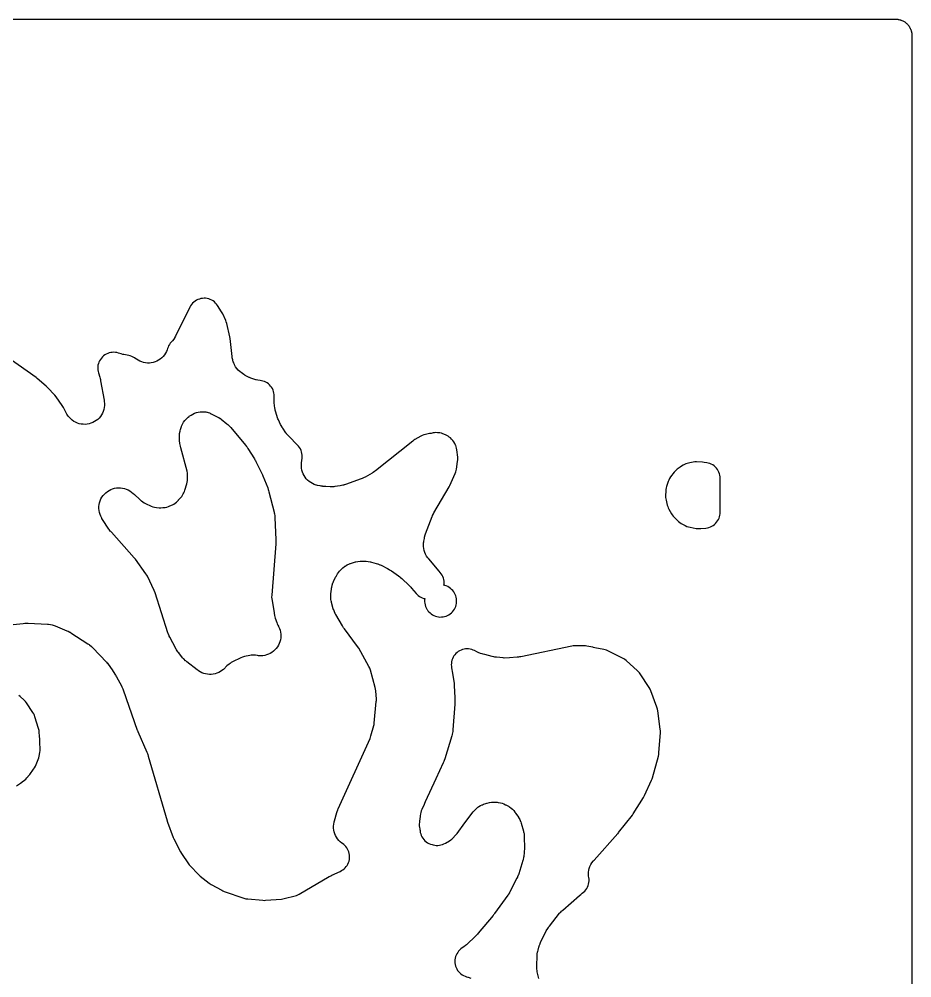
# Model space of a CAD drawing. Header units: millimetres. Extents: x 0 to 300, y 0 to 300.
# Drawn here: x 160.4 to 300.1, y 150 to 300.1 of the extents above; entities that cross this region are included whole.
import ezdxf

# ---------------------------------------------------------------- set-up
doc = ezdxf.new("R2010")
doc.units = ezdxf.units.MM
doc.layers.add('CUT', color=7, linetype='CONTINUOUS')

msp = doc.modelspace()

# ---------------------------------------------------------------- linework, layer by layer
at = {"layer": 'CUT'}
for points in [[(2.4114, 300.1485), (297.5886, 300.1485), (297.7814, 300.1391), (297.8958, 300.1333), (297.9051, 300.132), (297.9194, 300.1298), (297.9503, 300.1252), (298.0254, 300.1141), (298.1381, 300.0973), (298.2658, 300.0653), (298.3757, 300.0377), (298.4011, 300.0286), (298.4049, 300.0272), (298.448, 300.0118), (298.5003, 299.9931), (298.6063, 299.9551), (298.7267, 299.8981), (298.8277, 299.8503), (298.9428, 299.7813), (299.0378, 299.7243), (299.1466, 299.6436), (299.2345, 299.5783), (299.336, 299.4863), (299.416, 299.4138), (299.5093, 299.3109), (299.5805, 299.2322), (299.6647, 299.1186), (299.7264, 299.0354), (299.8008, 298.9112), (299.8523, 298.8253), (299.9151, 298.6924), (299.9163, 298.6899), (299.957, 298.6038), (299.9871, 298.5196), (299.9889, 298.5146), (299.9891, 298.5141), (300.0101, 298.4555), (300.0395, 298.3732), (300.0585, 298.2972), (300.0602, 298.2906), (300.0604, 298.2898), (300.0812, 298.2067), (300.099, 298.1356), (300.129, 297.9335), (300.135, 297.8932), (300.15, 297.5872), (300.15, 297.0119), (300.15, 2.4114)], [(159.4402, 205.351), (161.0194, 205.5113), (161.2919, 205.5289), (161.4771, 205.5341), (161.7367, 205.532), (161.7419, 205.5318), (161.7447, 205.5318), (161.7584, 205.5313), (161.7843, 205.5304), (164.7982, 205.396), (164.9617, 205.3851), (164.9909, 205.3825), (165.2895, 205.3429), (165.5577, 205.2831), (165.8448, 205.1921), (165.8724, 205.182), (166.025, 205.1224), (167.8589, 204.3597), (168.0089, 204.2934), (168.0355, 204.281), (168.3262, 204.129), (168.3516, 204.1143), (168.4917, 204.0289), (171.155, 202.325), (171.3416, 202.1975), (171.3741, 202.1739), (171.7225, 201.8865), (171.752, 201.859), (171.9126, 201.7001), (174.0774, 199.4248), (174.1884, 199.3029), (174.2078, 199.2806), (174.3319, 199.1248), (174.945, 198.2281), (175.3865, 197.5608), (175.4782, 197.4152), (175.5382, 197.3148), (175.623, 197.1651), (176.4047, 195.7094), (176.4718, 195.5785), (176.4833, 195.5549), (176.6017, 195.2858), (176.6113, 195.2612), (176.6625, 195.1234), (178.879, 188.7758), (178.8918, 188.7399), (178.8942, 188.7334), (178.9543, 188.5844), (180.3768, 185.3599), (180.4698, 185.1286), (180.5278, 184.9691), (180.6054, 184.7316), (183.5499, 174.5801), (183.5607, 174.5441), (183.5627, 174.5375), (183.6137, 174.3879), (184.513, 172.003), (184.6209, 171.7576), (185.6324, 169.7556), (185.8007, 169.4709), (186.9046, 167.858), (187.0222, 167.6998), (187.152, 167.5514), (188.4701, 166.1589), (188.6028, 166.0287), (188.7448, 165.9088), (190.1301, 164.8245), (190.2944, 164.7062), (190.4678, 164.6017), (192.0967, 163.7073), (192.2888, 163.6124), (192.4882, 163.5342), (195.5733, 162.4752), (195.8674, 162.3939), (196.1692, 162.3491), (198.5521, 162.1426), (198.759, 162.1333), (198.9659, 162.1411), (201.4459, 162.3382), (201.6612, 162.3648), (201.8734, 162.4099), (203.5793, 162.8509), (203.7984, 162.9183), (204.0104, 163.0056), (204.2134, 163.1119), (208.9043, 165.8485), (209.0696, 165.9394), (209.1833, 165.9983), (209.353, 166.0808), (210.6615, 166.677), (210.8762, 166.7876), (211.0793, 166.9185), (211.2688, 167.0684), (211.4429, 167.2359), (211.6001, 167.4194), (211.7388, 167.6172), (211.8578, 167.8274), (211.9559, 168.0482), (212.0322, 168.2774), (212.0861, 168.5129), (212.117, 168.7525), (212.1246, 168.994), (212.1089, 169.2351), (212.07, 169.4735), (212.0082, 169.7071), (211.9242, 169.9336), (211.8187, 170.1509), (211.6927, 170.3571), (211.5475, 170.5501), (211.3842, 170.7282), (211.2046, 170.8898), (211.0101, 171.0332), (210.8887, 171.114), (210.6524, 171.3068), (210.4358, 171.5215), (210.2411, 171.7562), (210.0701, 172.0087), (209.9243, 172.2765), (209.8051, 172.5572), (209.7137, 172.8482), (209.6508, 173.1466), (209.6172, 173.4497), (209.6131, 173.7546), (209.6385, 174.0585), (209.6986, 174.3873), (209.7059, 174.419), (209.7515, 174.5951), (210.128, 175.9164), (210.1686, 176.0497), (210.1764, 176.0734), (210.2724, 176.335), (210.2819, 176.3581), (210.3371, 176.486), (215.3318, 187.4872), (215.4095, 187.6792), (215.4711, 187.8769), (215.9043, 189.5022), (215.9484, 189.6998), (215.9765, 189.9004), (216.3076, 193.2551), (216.3194, 193.4617), (216.314, 193.6686), (216.2275, 194.9536), (216.197, 195.2092), (216.1404, 195.4603), (215.372, 198.2024), (215.2764, 198.4797), (215.149, 198.744), (213.5515, 201.6131), (213.3725, 201.8899), (211.3097, 204.6605), (211.194, 204.8249), (211.1185, 204.9386), (211.0118, 205.1089), (209.9659, 206.8825), (209.8836, 207.0295), (209.8695, 207.0562), (209.7367, 207.336), (209.6296, 207.6266), (209.6205, 207.6553), (209.573, 207.8169), (209.3058, 208.8085), (209.2647, 208.9765), (209.2581, 209.0066), (209.204, 209.3198), (209.1812, 209.6088), (209.1854, 209.9266), (209.1873, 209.9574), (209.2015, 210.1297), (209.2826, 210.8941), (209.3102, 211.1), (209.3162, 211.1366), (209.3982, 211.5095), (209.521, 211.8711), (209.5348, 211.9055), (209.6177, 212.096), (209.8761, 212.6474), (209.9765, 212.846), (209.9954, 212.8808), (210.2304, 213.2582), (210.2532, 213.2905), (210.3871, 213.4681), (210.5589, 213.6825), (210.7034, 213.8522), (210.73, 213.8816), (211.0477, 214.1937), (211.0776, 214.2198), (211.2479, 214.3594), (211.3835, 214.4593), (211.4086, 214.4769), (211.5867, 214.59), (211.6974, 214.6532), (211.7134, 214.6623), (211.7443, 214.6799), (211.7757, 214.6978), (211.8375, 214.7295), (211.9884, 214.8007), (212.2249, 214.8958), (212.2539, 214.906), (212.4173, 214.959), (212.8957, 215.1022), (213.0719, 215.1503), (213.1036, 215.1581), (213.4329, 215.2226), (213.7669, 215.2548), (213.7995, 215.2563), (213.982, 215.2605), (214.5388, 215.2597), (214.7073, 215.2557), (214.7374, 215.2543), (215.046, 215.2261), (215.3509, 215.1702), (215.3802, 215.1635), (215.5436, 215.122), (216.3058, 214.9101), (216.4862, 214.8551), (216.5182, 214.8444), (216.8696, 214.7074), (216.9003, 214.6936), (217.0704, 214.612), (218.0649, 214.1039), (218.3046, 213.9702), (218.4637, 213.8736), (218.6929, 213.7227), (219.7557, 212.9659), (219.9628, 212.8073), (220.0994, 212.6949), (220.295, 212.5223), (221.4496, 211.4295), (221.5929, 211.2863), (221.6876, 211.1865), (221.823, 211.0357), (222.5202, 210.216), (222.6881, 210.0371), (222.8728, 209.8756), (223.0724, 209.7329), (223.285, 209.6105), (223.5086, 209.5095), (223.741, 209.431), (223.8937, 209.3956), (223.8702, 209.1511), (223.8711, 208.9023), (223.8967, 208.6548), (223.9469, 208.4111), (224.0209, 208.1736), (224.1183, 207.9447), (224.2379, 207.7265), (224.2534, 207.7012), (224.3914, 207.4996), (224.5483, 207.3125), (224.7227, 207.1416), (224.913, 206.9885), (225.1172, 206.8547), (225.3336, 206.7415), (225.56, 206.6499), (225.7942, 206.5809), (226.0341, 206.535), (226.2773, 206.5128), (226.5215, 206.5144), (226.7644, 206.5398), (227.0036, 206.5888), (227.2369, 206.6609), (227.4621, 206.7554), (227.677, 206.8714), (227.8795, 207.0078), (228.0678, 207.1634), (228.2399, 207.3366), (228.3944, 207.5257), (228.5297, 207.729), (228.6445, 207.9446), (228.7377, 208.1703), (228.8084, 208.404), (228.856, 208.6435), (228.88, 208.8865), (228.8802, 209.1307), (228.8566, 209.3738), (228.8094, 209.6134), (228.8082, 209.6179), (228.7436, 209.8354), (228.6595, 210.0461), (228.5566, 210.2483), (228.4359, 210.4404), (228.4214, 210.4613), (228.2696, 210.6583), (228.0989, 210.8393), (227.9111, 211.0025), (227.708, 211.1462), (227.4916, 211.2689), (227.2641, 211.3696), (227.0277, 211.4472), (226.8958, 211.4763), (226.9164, 211.6345), (226.9242, 211.8797), (226.9078, 212.1245), (226.8675, 212.3666), (226.8037, 212.6035), (226.717, 212.833), (226.6082, 213.0529), (226.4784, 213.261), (226.3245, 213.4829), (226.1657, 213.688), (224.5055, 215.6177), (224.388, 215.7614), (224.3676, 215.7876), (224.1718, 216.0669), (224.0192, 216.3381), (223.8942, 216.6231), (223.7979, 216.9191), (223.7314, 217.2231), (223.6952, 217.5322), (223.6898, 217.8434), (223.7176, 218.1833), (223.7219, 218.2162), (223.7508, 218.3996), (223.8296, 218.8312), (223.8642, 218.9993), (223.8711, 219.0292), (223.9633, 219.3596), (223.9729, 219.3888), (224.0303, 219.5505), (225.0495, 222.2288), (225.1059, 222.3684), (225.1165, 222.3933), (225.2458, 222.6652), (225.2584, 222.689), (225.3311, 222.8209), (227.7004, 226.9181), (227.8122, 227.1353), (228.6663, 229.0147), (228.7534, 229.233), (228.8196, 229.4586), (228.8643, 229.6894), (229.0388, 230.8901), (229.0606, 231.1052), (229.0637, 231.3214), (229.0482, 231.5371), (228.9118, 232.7153), (228.8754, 232.9399), (228.8187, 233.1602), (228.7423, 233.3744), (228.7145, 233.4424), (228.5938, 233.6957), (228.4455, 233.934), (228.2715, 234.1541), (228.07, 234.3814), (227.9061, 234.5497), (227.7271, 234.7019), (227.5346, 234.8365), (227.3304, 234.9526), (227.1161, 235.0489), (226.7279, 235.202), (226.4901, 235.2822), (226.2456, 235.3381), (225.9966, 235.3693), (225.8673, 235.3789), (225.6405, 235.3855), (225.4139, 235.3715), (225.1896, 235.3369), (224.8779, 235.2744), (224.6535, 235.244), (224.4206, 235.2011), (224.1973, 235.1377), (224.0126, 235.1006), (223.7545, 235.0343), (223.5049, 234.9409), (223.2666, 234.8215), (222.3413, 234.294), (222.1768, 234.1916), (222.0207, 234.0767), (216.1821, 229.4211), (216.0664, 229.3325), (216.0453, 229.317), (215.8038, 229.1533), (215.7816, 229.1395), (215.6562, 229.0649), (214.5519, 228.4362), (214.4108, 228.3598), (214.3853, 228.3467), (214.0941, 228.2125), (214.0676, 228.2016), (213.9179, 228.1439), (211.465, 227.2583), (211.2773, 227.1961), (211.2435, 227.1859), (211.0692, 227.143), (210.63, 227.0531), (210.6299, 227.053), (209.8078, 226.9409), (209.6434, 226.9222), (209.6139, 226.9195), (209.2835, 226.9039), (209.2539, 226.9038), (209.0885, 226.9069), (208.4267, 226.934), (208.1356, 226.9595), (207.9221, 226.9782), (207.8791, 226.982), (207.747, 226.9935), (207.7059, 226.999), (207.6762, 227.0042), (207.511, 227.0374), (207.1218, 227.1247), (206.9438, 227.1692), (206.9122, 227.178), (206.5919, 227.2836), (206.3104, 227.4081), (206.0426, 227.5594), (205.7907, 227.7363), (205.5574, 227.9368), (205.3448, 228.1593), (205.1549, 228.4014), (204.9896, 228.661), (204.8505, 228.9354), (204.7389, 229.2222), (204.6558, 229.5184), (204.6021, 229.8214), (204.5782, 230.1282), (204.585, 230.4654), (204.5873, 230.4981), (204.6045, 230.6808), (204.6881, 231.3853), (204.7051, 231.6345), (204.6971, 231.8842), (204.6643, 232.1318), (204.6069, 232.3749), (204.5256, 232.6111), (204.4211, 232.838), (204.2945, 233.0533), (204.147, 233.2549), (203.9801, 233.4408), (202.6041, 234.8276), (202.4913, 234.9464), (202.4715, 234.9681), (202.262, 235.2199), (202.2443, 235.2432), (202.1479, 235.3757), (201.654, 236.0874), (201.5712, 236.2119), (201.5568, 236.2345), (201.4064, 236.493), (201.3938, 236.5167), (201.3265, 236.6503), (200.9669, 237.4), (200.9004, 237.5468), (200.889, 237.5733), (200.7752, 237.8747), (200.7661, 237.9021), (200.719, 238.0563), (200.5229, 238.7508), (200.4785, 238.9236), (200.4713, 238.9547), (200.4074, 239.3056), (200.4032, 239.3372), (200.3839, 239.5145), (200.3272, 240.1807), (200.3163, 240.359), (200.3151, 240.3909), (200.3188, 240.7479), (200.3206, 240.7798), (200.3279, 240.8688), (200.336, 241.1124), (200.3203, 241.3556), (200.281, 241.5962), (200.2184, 241.8317), (200.1332, 242.0601), (200.0262, 242.2791), (199.8984, 242.4866), (199.751, 242.6807), (199.5853, 242.8595), (199.4031, 243.0213), (199.2059, 243.1646), (198.9958, 243.288), (198.7746, 243.3904), (198.5445, 243.4707), (198.3077, 243.5283), (198.1343, 243.5529), (198.1345, 243.5538), (197.776, 243.603), (197.4775, 243.6715), (197.4488, 243.6794), (197.2892, 243.7274), (196.6368, 243.9395), (196.449, 244.0061), (196.4158, 244.0189), (196.0815, 244.1685), (195.7649, 244.3526), (195.7352, 244.3721), (195.5715, 244.4857), (195.1534, 244.7926), (194.9953, 244.9153), (194.9677, 244.938), (194.6961, 245.1859), (194.4739, 245.4372), (194.2797, 245.7108), (194.1, 246.0316), (194.0843, 246.0636), (194.0007, 246.2455), (193.9982, 246.2515), (193.9303, 246.4216), (193.919, 246.4523), (193.8175, 246.7734), (193.7479, 247.1028), (193.7427, 247.1351), (193.718, 247.3166), (193.4054, 250.1305), (193.3573, 250.4138), (192.8801, 252.4924), (192.8158, 252.7217), (192.7299, 252.9439), (192.272, 253.9796), (192.1841, 254.1587), (192.0822, 254.3303), (191.4538, 255.298), (191.3069, 255.5011), (191.1405, 255.6884), (190.9562, 255.8581), (190.7558, 256.0085), (190.5414, 256.1381), (190.315, 256.2456), (190.0791, 256.3299), (189.8358, 256.3902), (189.5878, 256.4258), (189.3375, 256.4364), (189.0873, 256.4218), (188.8399, 256.3824), (188.5977, 256.3183), (188.363, 256.2303), (188.1384, 256.1193), (187.926, 255.9863), (187.728, 255.8328), (187.5464, 255.6602), (187.3829, 255.4703), (187.2393, 255.265), (187.1169, 255.0463), (184.8607, 250.4923), (184.7746, 250.3289), (184.7586, 250.3001), (184.5787, 250.0123), (184.3896, 249.7672), (184.1898, 249.5551), (184.0413, 249.3822), (183.9091, 249.1966), (183.7944, 248.9996), (183.6981, 248.7931), (183.621, 248.5787), (183.5588, 248.3772), (183.4401, 248.091), (183.2958, 247.8208), (183.1258, 247.5659), (182.9319, 247.3288), (182.7158, 247.1116), (182.4796, 246.9165), (182.2255, 246.7453), (181.956, 246.5997), (181.6736, 246.481), (181.381, 246.3903), (181.0809, 246.3285), (180.7763, 246.2962), (180.47, 246.2936), (180.1648, 246.321), (179.8638, 246.3778), (179.5697, 246.4637), (179.2854, 246.5778), (179.0136, 246.719), (178.7567, 246.886), (178.6689, 246.9561), (178.4657, 247.1024), (178.2489, 247.2276), (178.0206, 247.3305), (177.7832, 247.41), (177.5391, 247.4654), (177.024, 247.5554), (176.7722, 247.6084), (176.6027, 247.6501), (176.3552, 247.7202), (175.9448, 247.8518), (175.7054, 247.9157), (175.4608, 247.9555), (175.2135, 247.971), (174.9659, 247.9618), (174.7204, 247.9283), (174.4795, 247.8706), (174.2454, 247.7893), (174.0206, 247.6852), (173.8071, 247.5594), (173.6071, 247.4131), (173.4226, 247.2477), (173.2554, 247.0649), (173.1071, 246.8664), (172.9792, 246.6542), (172.8729, 246.4304), (172.7893, 246.1972), (172.7292, 245.9568), (172.6931, 245.7116), (172.6816, 245.4641), (172.6945, 245.2167), (172.7319, 244.9718), (172.7934, 244.7318), (173.0003, 244.0635), (173.0603, 243.8468), (173.0966, 243.6986), (173.1436, 243.4787), (173.6893, 240.485), (173.7178, 240.3033), (173.7221, 240.2707), (173.7499, 239.9338), (173.745, 239.6255), (173.7099, 239.3191), (173.645, 239.0176), (173.5508, 238.7239), (173.4283, 238.4408), (173.2787, 238.1711), (173.1034, 237.9174), (172.9041, 237.682), (172.6827, 237.4673), (172.4413, 237.2754), (172.1823, 237.108), (171.9082, 236.9667), (171.6215, 236.853), (171.325, 236.768), (171.0217, 236.7123), (170.7143, 236.6867), (170.406, 236.6913), (170.0995, 236.7261), (169.7979, 236.7907), (169.5042, 236.8845), (169.221, 237.0067), (168.9511, 237.156), (168.6972, 237.3311), (168.4617, 237.5301), (168.2467, 237.7513), (168.0545, 237.9925), (167.8707, 238.2762), (167.8542, 238.3047), (167.7658, 238.466), (167.3138, 239.3414), (167.1364, 239.6338), (166.1856, 240.9839), (165.9777, 241.241), (164.845, 242.4668), (164.6341, 242.6698), (163.2198, 243.8798), (163.0489, 244.0136), (158.8423, 247.0223)], [(241.7324, 149.875), (241.5071, 150.9217), (241.4772, 151.0762), (241.4724, 151.104), (241.4354, 151.3909), (241.4227, 151.6799), (241.4226, 151.7081), (241.4255, 151.8654), (241.4883, 153.4432), (241.5021, 153.6485), (241.5055, 153.685), (241.5667, 154.0915), (241.5742, 154.1275), (241.6214, 154.3277), (241.742, 154.7824), (241.7945, 154.9621), (241.8046, 154.994), (241.9362, 155.3445), (241.9495, 155.3752), (242.0282, 155.5451), (242.9196, 157.3489), (243.0148, 157.5291), (243.0327, 157.5608), (243.2517, 157.9043), (243.2729, 157.9338), (243.3962, 158.0962), (245.0074, 160.1034), (245.1127, 160.2288), (245.132, 160.2508), (245.3583, 160.4872), (245.3795, 160.5074), (245.5002, 160.618), (248.1041, 162.9006), (248.3145, 163.0719), (248.4613, 163.1829), (248.5497, 163.2449), (248.7518, 163.4026), (248.9368, 163.5802), (249.1025, 163.7757), (249.2474, 163.9873), (249.3699, 164.2125), (249.4686, 164.4491), (249.5426, 164.6946), (249.591, 164.9463), (249.6134, 165.2017), (249.6096, 165.4581), (249.5795, 165.7127), (249.5473, 165.9011), (249.5257, 166.2152), (249.5356, 166.5299), (249.5769, 166.842), (249.6492, 167.1485), (249.7518, 167.4461), (249.8836, 167.7321), (250.0434, 168.0034), (250.2474, 168.2817), (250.2686, 168.3078), (250.3906, 168.4505), (254.124, 172.6007), (254.1458, 172.6253), (254.1497, 172.6298), (254.238, 172.7363), (256.3949, 175.4922), (256.5463, 175.7083), (258.1421, 178.2623), (258.2896, 178.5345), (259.4119, 180.9524), (259.4921, 181.1462), (259.5558, 181.346), (260.481, 184.732), (260.5341, 184.9725), (260.5633, 185.217), (260.7867, 188.4198), (260.7915, 188.6726), (260.7707, 188.9245), (260.3836, 191.8245), (260.3302, 192.1031), (260.2456, 192.3738), (259.2724, 194.9614), (259.1614, 195.2135), (259.0233, 195.4518), (257.6228, 197.5883), (257.4991, 197.7606), (257.3613, 197.9218), (257.2103, 198.0707), (255.4086, 199.7026), (255.2311, 199.849), (255.0409, 199.9785), (254.8397, 200.09), (252.5544, 201.2216), (252.349, 201.3121), (252.1362, 201.3837), (251.9179, 201.4361), (250.527, 201.704), (250.3051, 201.7533), (250.2119, 201.7647), (249.2769, 201.9448), (249.0426, 201.9786), (248.8062, 201.99), (247.4004, 201.9912), (247.1458, 201.9784), (246.8938, 201.9398), (238.937, 200.3007), (238.7199, 200.2626), (238.5718, 200.2411), (238.3528, 200.2158), (237.1393, 200.1117), (236.3064, 200.0867), (236.1431, 200.0999), (235.1314, 200.2058), (234.8754, 200.2415), (234.7026, 200.2717), (234.4497, 200.325), (233.2773, 200.6146), (233.0377, 200.6823), (232.8767, 200.7336), (232.6422, 200.8171), (232.236, 200.977), (232.064, 201.0497), (232.0336, 201.0634), (231.6877, 201.2411), (231.4668, 201.3414), (231.2372, 201.4198), (231.0011, 201.4755), (230.7607, 201.5081), (230.5183, 201.5173), (230.2761, 201.5029), (230.0365, 201.4651), (229.8016, 201.4043), (229.5738, 201.321), (229.3551, 201.2159), (229.1476, 201.0902), (228.9533, 200.945), (228.7739, 200.7816), (228.6113, 200.6016), (228.4668, 200.4067), (228.342, 200.1987), (228.2378, 199.9796), (228.1554, 199.7514), (228.0956, 199.5163), (228.0587, 199.2765), (228.0453, 199.0343), (228.0555, 198.7919), (228.0891, 198.5516), (228.2493, 197.7067), (228.4967, 196.1054), (228.5098, 195.9971), (228.5734, 194.5873), (228.5843, 194.0917), (228.5866, 193.9916), (228.5933, 193.6855), (228.612, 192.842), (228.3111, 188.8251), (228.2895, 188.6156), (228.2846, 188.5784), (228.2062, 188.1646), (228.1972, 188.1282), (228.1407, 187.9253), (227.0142, 184.277), (226.9352, 184.0479), (226.8767, 183.8943), (226.7831, 183.6707), (225.639, 181.168), (223.9511, 177.5405), (223.8637, 177.3274), (223.7931, 177.1301), (223.4419, 176.3618), (223.3531, 176.1399), (223.2858, 175.9106), (223.2407, 175.6758), (223.1944, 175.3517), (223.1562, 175.2078), (223.1163, 174.957), (223.0658, 174.4875), (223.0624, 174.4265), (223.0535, 174.3644), (223.0294, 174.0832), (223.0372, 173.8012), (223.0767, 173.5218), (223.1124, 173.343), (223.1444, 173.1589), (223.1493, 173.1259), (223.1579, 173.0381), (223.1956, 172.7858), (223.2588, 172.5387), (223.3468, 172.2993), (223.4588, 172.0701), (223.5936, 171.8536), (223.7497, 171.6519), (223.9256, 171.4671), (224.1194, 171.3013), (224.3291, 171.156), (224.5525, 171.0329), (224.7872, 170.9331), (225.0309, 170.8578), (225.2142, 170.8113), (225.4555, 170.7626), (225.7004, 170.7378), (225.9466, 170.7372), (226.1917, 170.7609), (226.4332, 170.8085), (226.6689, 170.8797), (226.8965, 170.9737), (227.1136, 171.0896), (227.7682, 171.4816), (227.9476, 171.5998), (228.1161, 171.7329), (228.2727, 171.88), (228.715, 172.333), (228.9489, 172.6104), (230.1436, 174.2554), (231.4496, 175.9891), (232.1715, 176.6785), (232.1997, 176.704), (232.3591, 176.8198), (232.6111, 176.9692), (232.9014, 177.1065), (232.9302, 177.1185), (233.0929, 177.182), (233.4276, 177.3037), (233.6191, 177.3675), (233.6536, 177.378), (234.0138, 177.4665), (234.3492, 177.5115), (234.7201, 177.521), (234.7561, 177.52), (234.9577, 177.5089), (235.2346, 177.4861), (235.4, 177.4688), (235.4295, 177.465), (235.7308, 177.4131), (236.0004, 177.3415), (236.2627, 177.2463), (236.5397, 177.1169), (236.5661, 177.1031), (236.7117, 177.0229), (236.9859, 176.8639), (237.1284, 176.7769), (237.1535, 176.7608), (237.4041, 176.5839), (237.6175, 176.4028), (237.814, 176.2034), (238.0091, 175.9667), (238.027, 175.9428), (238.1243, 175.8072), (238.4552, 175.3237), (238.564, 175.1551), (238.5826, 175.1245), (238.7571, 174.7997), (238.896, 174.4582), (238.9077, 174.4243), (238.968, 174.233), (239.3303, 172.9686), (239.3709, 172.8144), (239.3776, 172.7867), (239.4341, 172.499), (239.4659, 172.2077), (239.4678, 172.1792), (239.475, 172.0199), (239.5146, 170.3624), (239.4697, 169.6168), (239.3893, 169.0184), (239.3651, 168.8635), (239.3602, 168.8359), (239.2927, 168.5298), (239.2855, 168.5027), (239.2422, 168.352), (238.6011, 166.2858), (238.5489, 166.1297), (238.5389, 166.102), (238.4142, 165.7974), (238.4018, 165.7707), (238.3295, 165.6228), (237.2157, 163.4648), (237.15, 163.343), (237.1378, 163.3214), (236.9932, 163.0857), (236.9795, 163.0651), (236.9008, 162.9514), (234.8191, 160.0602), (234.7357, 159.9487), (234.6775, 159.874), (234.59, 159.7656), (232.266, 156.9971), (232.1293, 156.843), (232.0336, 156.7409), (231.8885, 156.5945), (230.4083, 155.1804), (230.2753, 155.0593), (230.251, 155.0382), (229.991, 154.8337), (229.7564, 154.6831), (229.5533, 154.5379), (229.3656, 154.3732), (229.1954, 154.1906), (229.0442, 153.9919), (228.9135, 153.7791), (228.8048, 153.5543), (228.719, 153.3198), (228.657, 153.078), (228.6195, 152.8311), (228.6068, 152.5818), (228.619, 152.3324), (228.656, 152.0854), (228.7175, 151.8434), (228.8028, 151.6088), (228.9111, 151.3838), (229.0413, 151.1707), (229.1921, 150.9717), (229.362, 150.7888), (229.5493, 150.6236), (229.7521, 150.478), (229.9684, 150.3534), (230.1961, 150.2509), (230.4329, 150.1717), (230.4378, 150.1703), (230.6479, 150.1048), (230.685, 150.0921), (231.0917, 149.9247)], [(159.9908, 180.0568), (160.5859, 180.4977), (160.6109, 180.5124), (160.786, 180.6375), (160.8612, 180.7016), (161.2171, 180.9652), (161.4216, 181.1343), (161.607, 181.324), (161.7713, 181.5323), (161.805, 181.5801), (161.8865, 181.6633), (162.0335, 181.8445), (162.6429, 182.6718), (162.8002, 182.9134), (162.9287, 183.1715), (163.3633, 184.1879), (163.4576, 184.447), (163.5228, 184.7149), (163.6295, 185.2899), (163.666, 185.582), (163.668, 185.8764), (163.6183, 186.828), (163.634, 187.1757), (163.6297, 187.4742), (163.5898, 187.7701), (163.5616, 187.9138), (163.5343, 188.4373), (163.4998, 188.7401), (163.4288, 189.0365), (162.8652, 190.8838), (162.7794, 191.1213), (162.6701, 191.349), (162.5384, 191.5645), (161.5185, 193.0574), (161.3553, 193.2707), (161.1702, 193.4652), (160.5204, 194.0786), (160.341, 194.2326)]]:
    msp.add_lwpolyline(points, dxfattribs=at)
for points in [[(174.4591, 226.3381), (174.7366, 226.479), (175.0266, 226.5918), (175.3264, 226.6753), (175.633, 226.7289), (175.9434, 226.7518), (176.2545, 226.744), (176.5633, 226.7054), (176.8668, 226.6365), (177.162, 226.5379), (177.446, 226.4107), (177.716, 226.256), (177.9938, 226.058), (178.0198, 226.0374), (178.1626, 225.9188), (178.4354, 225.6803), (179.2568, 224.9336), (179.4349, 224.7861), (179.5429, 224.7124), (179.5621, 224.6956), (179.75, 224.5466), (179.9514, 224.4163), (180.1643, 224.306), (181.0716, 223.8894), (181.3311, 223.7874), (181.6002, 223.7149), (181.8758, 223.6729), (182.3121, 223.631), (182.587, 223.6198), (182.8615, 223.6389), (183.2435, 223.6867), (183.4986, 223.7322), (183.7475, 223.8038), (183.9878, 223.9008), (184.4084, 224.0965), (184.6169, 224.2058), (184.8143, 224.3342), (184.9987, 224.4805), (185.1684, 224.6436), (185.3221, 224.822), (185.3535, 224.862), (185.5651, 225.0729), (185.7151, 225.2363), (185.8501, 225.4124), (185.9689, 225.5998), (186.0706, 225.7969), (186.0707, 225.7971), (186.1787, 225.9819), (186.2745, 226.1861), (186.3515, 226.3981), (186.6505, 227.3537), (186.7164, 227.612), (186.7544, 227.8758), (186.7642, 228.1422), (186.7537, 228.7626), (186.7303, 229.0643), (186.6707, 229.361), (185.6983, 233.0303), (185.6408, 233.2822), (185.6076, 233.4543), (185.5676, 233.7096), (185.5157, 234.1354), (185.4692, 234.8603), (185.4684, 234.9207), (185.501, 235.2601), (185.5769, 235.6261), (185.5862, 235.6612), (185.6435, 235.8564), (185.7453, 236.171), (185.8113, 236.3579), (185.8239, 236.3909), (185.972, 236.7237), (186.1383, 237.0113), (186.3341, 237.2797), (186.5785, 237.5497), (186.6036, 237.5747), (186.7479, 237.7106), (186.8601, 237.8109), (187.0005, 237.9303), (187.0261, 237.951), (187.2995, 238.1507), (187.5656, 238.3076), (187.8458, 238.4376), (188.1444, 238.542), (188.4315, 238.6127), (188.7219, 238.6564), (189.0001, 238.6728), (189.2814, 238.6642), (189.5877, 238.6272), (189.6173, 238.6223), (189.7822, 238.5911), (189.8069, 238.5858), (189.982, 238.5441), (190.0131, 238.5359), (190.2156, 238.472), (190.2508, 238.4585), (190.2827, 238.4443), (190.4593, 238.36), (191.4978, 237.8308), (191.6476, 237.7501), (191.6654, 237.74), (191.879, 237.5983), (191.9029, 237.5809), (192.034, 237.4809), (192.9263, 236.7688), (193.0723, 236.6461), (193.0978, 236.6236), (193.37, 236.3569), (193.3931, 236.3318), (193.5187, 236.1884), (195.8085, 233.4359), (195.9613, 233.2392), (196.0606, 233.1023), (196.2001, 232.8959), (197.2173, 231.2768), (197.3112, 231.119), (197.3723, 231.0102), (197.4583, 230.848), (198.3748, 229.0121), (198.4447, 228.8641), (198.49, 228.7626), (198.5534, 228.6116), (199.2993, 226.7207), (199.3818, 226.4898), (199.4326, 226.3314), (199.4997, 226.0957), (200.2933, 222.9211), (200.3346, 222.7363), (200.3411, 222.7031), (200.3954, 222.3285), (200.3986, 222.2948), (200.4115, 222.1059), (200.5622, 218.598), (200.5651, 218.3724), (200.5624, 218.2192), (200.5518, 217.9939), (199.9257, 209.9225), (199.9202, 209.6278), (199.9495, 209.3345), (200.2897, 207.2068), (200.2986, 207.143), (200.3027, 207.1257), (200.3589, 206.7737), (200.4046, 206.5526), (200.4701, 206.3364), (200.7146, 205.6436), (200.8002, 205.4322), (200.8901, 205.2579), (200.8895, 205.2575), (200.9909, 205.0709), (201.0057, 205.0419), (201.1436, 204.737), (201.2418, 204.448), (201.3115, 204.1508), (201.3521, 203.8483), (201.3632, 203.5432), (201.3446, 203.2385), (201.2966, 202.937), (201.2196, 202.6416), (201.1143, 202.3551), (200.9817, 202.0801), (200.8231, 201.8193), (200.64, 201.5751), (200.434, 201.3498), (200.2072, 201.1455), (199.9616, 200.9642), (199.6996, 200.8075), (199.4236, 200.677), (199.1363, 200.5738), (198.8404, 200.499), (198.5385, 200.4533), (198.2337, 200.437), (197.8994, 200.4516), (197.867, 200.4546), (197.6862, 200.4758), (197.3719, 200.5203), (197.1517, 200.5417), (196.9304, 200.5435), (196.7098, 200.5257), (196.4916, 200.4884), (195.6612, 200.3085), (195.3744, 200.2282), (195.0992, 200.1144), (193.7768, 199.4728), (193.5887, 199.3713), (193.4099, 199.2542), (193.2417, 199.1222), (192.9152, 198.8425), (192.7148, 198.6506), (192.6338, 198.5638), (192.6243, 198.5536), (192.5879, 198.5142), (192.3819, 198.3128), (192.1445, 198.1197), (191.8933, 197.9526), (191.6272, 197.8103), (191.3488, 197.6942), (191.0604, 197.6054), (190.7649, 197.5445), (190.465, 197.5123), (190.1633, 197.5089), (189.8627, 197.5345), (189.5659, 197.5887), (189.2756, 197.6712), (188.9947, 197.7811), (188.7255, 197.9174), (188.4461, 198.0943), (188.4198, 198.1128), (188.2752, 198.2198), (186.6297, 199.4986), (186.4697, 199.6302), (186.4418, 199.6545), (186.1448, 199.9432), (186.1197, 199.9704), (185.9836, 200.1266), (185.3661, 200.8763), (185.2469, 201.0289), (185.2263, 201.0567), (185.0122, 201.3793), (184.9946, 201.4091), (184.9004, 201.5783), (183.9585, 203.3771), (183.8862, 203.5227), (183.8738, 203.549), (183.7485, 203.8489), (183.7385, 203.8762), (183.6857, 204.03), (181.678, 210.3199), (181.548, 210.6461), (180.4626, 212.8957), (180.36, 213.0868), (180.2412, 213.2682), (178.5871, 215.5701), (178.4166, 215.782), (174.8185, 219.7869), (174.7266, 219.8931), (174.7105, 219.9124), (174.539, 220.1348), (174.5244, 220.1553), (174.445, 220.2711), (173.4396, 221.7987), (173.3414, 221.9562), (173.3246, 221.9847), (173.1661, 222.2868), (173.0495, 222.5754), (172.9619, 222.874), (172.9044, 223.1799), (172.8773, 223.4899), (172.881, 223.8011), (172.9154, 224.1104), (172.9803, 224.4148), (173.0749, 224.7112), (173.1984, 224.9969), (173.3495, 225.269), (173.5267, 225.5248), (173.7284, 225.7618), (173.9525, 225.9778), (174.1969, 226.1705)], [(262.9196, 222.1529), (263.4561, 221.6119), (263.6347, 221.4483), (263.8284, 221.3028), (264.0352, 221.1768), (264.6773, 220.8269), (264.9202, 220.7111), (265.174, 220.6221), (265.436, 220.5608), (266.406, 220.3884), (266.6381, 220.3583), (266.8719, 220.35), (267.1056, 220.3637), (267.9122, 220.4487), (268.1535, 220.4861), (268.39, 220.5469), (268.6194, 220.6305), (268.8396, 220.7361), (269.0485, 220.8626), (269.244, 221.009), (269.4242, 221.1737), (269.5876, 221.3552), (269.7325, 221.5517), (269.8575, 221.7615), (269.9615, 221.9825), (270.0433, 222.2125), (270.1024, 222.4495), (270.1381, 222.691), (270.15, 222.9349), (270.15, 228.2038), (270.1372, 228.4562), (270.099, 228.706), (270.0358, 228.9507), (269.9482, 229.1878), (269.8371, 229.4148), (269.7037, 229.6294), (269.5493, 229.8295), (269.3754, 230.0129), (269.184, 230.1779), (268.9768, 230.3227), (268.7561, 230.4458), (268.5241, 230.546), (268.2832, 230.6223), (268.0358, 230.6739), (267.6613, 230.7324), (267.3803, 230.7601), (266.443, 230.7994), (266.1739, 230.7962), (265.9068, 230.7641), (265.3775, 230.6713), (265.1681, 230.6253), (264.9635, 230.5615), (264.765, 230.4805), (264.3503, 230.2899), (264.105, 230.1602), (263.8755, 230.0041), (263.4213, 229.6567), (263.2526, 229.5156), (263.097, 229.3601), (262.9556, 229.1915), (262.386, 228.4483), (262.2288, 228.2175), (262.0983, 227.9706), (261.9961, 227.7107), (261.7537, 226.9756), (261.6897, 226.7451), (261.6481, 226.5096), (261.6291, 226.2711), (261.6042, 225.4774), (261.6073, 225.2509), (261.631, 225.0256), (261.6749, 224.8034), (261.8611, 224.0441), (261.9242, 223.8293), (262.0062, 223.6209), (262.1065, 223.4207), (262.5122, 222.6941), (262.6315, 222.5016), (262.7676, 222.3207)]]:
    msp.add_lwpolyline(points, close=True, dxfattribs=at)

doc.saveas('drawing.dxf')
